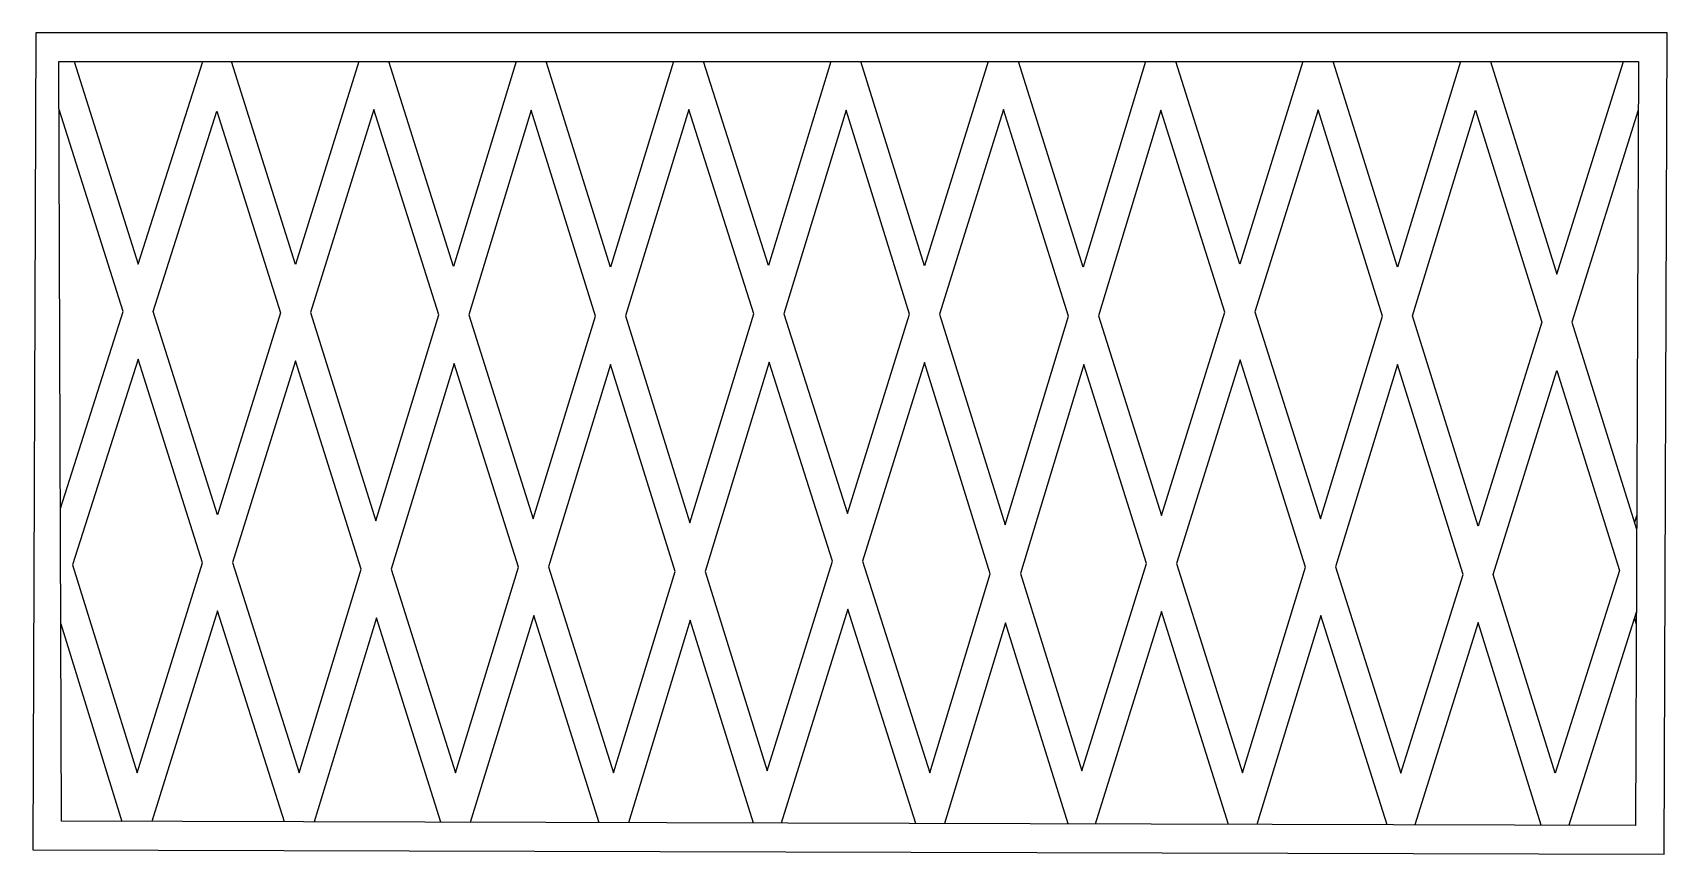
# Model space of a CAD drawing. Header units: millimetres. Extents: x 2547 to 2945, y 1893 to 2093.
import ezdxf

# ---------------------------------------------------------------- set-up
doc = ezdxf.new("R2010")
doc.units = ezdxf.units.MM

msp = doc.modelspace()

# ---------------------------------------------------------------- linework, layer by layer
for p, q in [((2937.26, 1975.54), (2936.75, 1973.93)), ((2937.17, 1952.05), (2920.77, 1900.22)), ((2936.71, 1950.59), (2937.16, 1949.14)), ((2553.65, 1949.27), (2568.55, 1901.17))]:
    msp.add_line(p, q)
for points in [[(2547.6, 2093.16), (2546.82, 1894.23), (2943.94, 1893.16), (2944.72, 2093.16)], [(2937.69, 2086.16), (2936.96, 1900.18), (2553.8, 1901.21), (2553.21, 2086.16)], [(2576.15, 2025.26), (2591.68, 2074.02), (2607.11, 2024.99), (2591.79, 1975.83)], [(2630.38, 1974.37), (2645.66, 2024.45), (2629.86, 2074.47), (2614.45, 2025.01)], [(2668.67, 1974.86), (2683.8, 2024.19), (2668.18, 2074.28), (2652.99, 2024.49)], [(2706.81, 1973.88), (2722.34, 2024.71), (2706.52, 2074.42), (2691.12, 2024.21)], [(2745.14, 1976.15), (2760.25, 2024.65), (2744.8, 2074.28), (2729.67, 2024.76)], [(2783.54, 1973.38), (2798.95, 2024.18), (2783.1, 2074.45), (2767.59, 2024.65)], [(2821.57, 1975.66), (2837.02, 2025.16), (2821.47, 2074.33), (2806.27, 2024.22)], [(2860.27, 1974.86), (2875.38, 2024.19), (2859.71, 2074.4), (2844.35, 2025.18)], [(2882.7, 2024.21), (2898.05, 2074.31), (2914.19, 2022.67), (2898.67, 1973.03)], [(2572.47, 2013.69), (2556.53, 1963.62), (2572.21, 1913.01), (2588.14, 1964.14)], [(2841.32, 1913.01), (2856.66, 1963.07), (2840.71, 2013.49), (2825.26, 1963.97)], [(2611.66, 1913.01), (2626.77, 1962.53), (2610.79, 2013.29), (2595.48, 1964.16)], [(2649.7, 1913.01), (2665.06, 1963.07), (2649.39, 2012.67), (2634.1, 1962.57)], [(2688.21, 1913.01), (2703.18, 1962), (2687.49, 2012.35), (2672.39, 1963.1)], [(2725.63, 1913.51), (2741.51, 1964.49), (2726.08, 2012.98), (2710.51, 1962.02)], [(2765.24, 1913.01), (2779.93, 1961.45), (2763.92, 2012.88), (2748.85, 1964.51)], [(2802.18, 1913.5), (2817.92, 1963.96), (2802.67, 2012.35), (2787.25, 1961.48)], [(2879.87, 1912.88), (2895, 1961.29), (2879.07, 2012.35), (2863.99, 1963.1)], [(2902.33, 1961.29), (2917.85, 2010.94), (2933.06, 1962.26), (2917.44, 1912.89)]]:
    msp.add_lwpolyline(points, close=True)
for points in [[(2556.88, 2086.16), (2572.49, 2036.83), (2588.2, 2086.17)], [(2626.17, 2086.16), (2610.76, 2036.71), (2595.19, 2086.16)], [(2664.49, 2086.16), (2649.27, 2036.27), (2633.51, 2086.16)], [(2702.8, 2086.16), (2687.43, 2036.05), (2671.81, 2086.16)], [(2741.11, 2086.16), (2725.94, 2036.49), (2710.13, 2086.16)], [(2779.42, 2086.16), (2763.92, 2036.42), (2748.44, 2086.16)], [(2817.74, 2086.16), (2802.55, 2036.05), (2786.75, 2086.16)], [(2856.04, 2086.16), (2840.66, 2036.85), (2825.07, 2086.16)], [(2894.36, 2086.16), (2879.01, 2036.05), (2863.38, 2086.16)], [(2901.69, 2086.16), (2917.85, 2034.41), (2934.03, 2086.16)], [(2553.56, 1977.36), (2568.81, 2025.26), (2553.25, 2074.44)], [(2937.65, 2074.27), (2921.52, 2022.67), (2937.25, 1972.33)], [(2608.1, 1901.07), (2591.84, 1952.46), (2575.85, 1901.15)], [(2646.16, 1900.96), (2630.49, 1950.73), (2615.33, 1901.05)], [(2684.71, 1900.86), (2668.77, 1951.31), (2653.33, 1900.94)], [(2722.27, 1900.76), (2706.88, 1950.14), (2691.82, 1900.84)], [(2761.83, 1900.65), (2745.21, 1952.85), (2728.98, 1900.74)], [(2837.94, 1900.44), (2821.61, 1952.26), (2805.47, 1900.53)], [(2876.5, 1900.34), (2860.37, 1951.31), (2844.79, 1900.43)], [(2798.88, 1900.55), (2783.63, 1949.54), (2768.8, 1900.63)], [(2914.05, 1900.24), (2898.67, 1949.55), (2883.28, 1900.32)]]:
    msp.add_lwpolyline(points)

doc.saveas('drawing.dxf')
